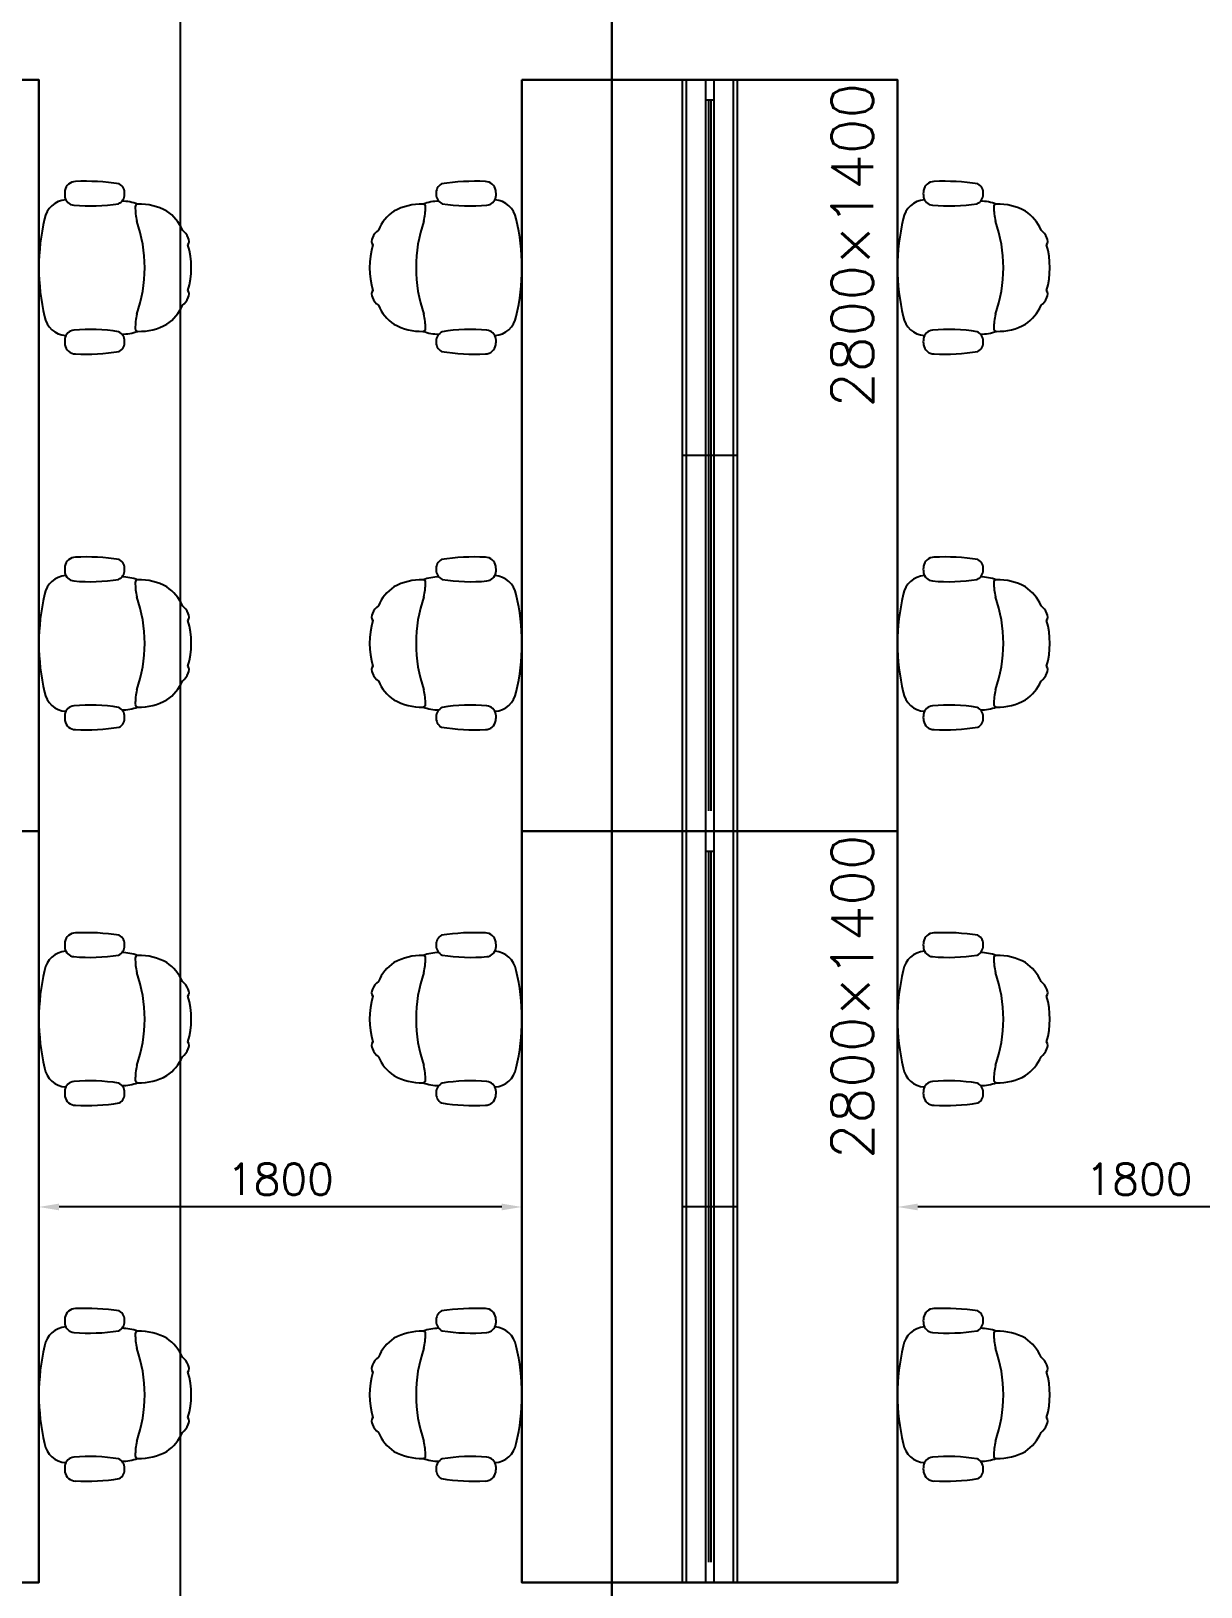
# Model space of a CAD drawing. Extents: x -120222 to -41942, y -19134 to 30932.
# Drawn here: x -93451 to -89092, y -3561 to 2236 of the extents above; entities that cross this region are included whole.
import ezdxf
from ezdxf.enums import TextEntityAlignment as Align

# ---------------------------------------------------------------- set-up
doc = ezdxf.new("R2010")
doc.units = 0
doc.header["$LTSCALE"] = 150
doc.header["$MEASUREMENT"] = 0
doc.header["$PDMODE"] = 1
doc.header["$PDSIZE"] = -2
doc.layers.get('0').update_dxf_attribs({"linetype": 'CONTINUOUS'})
doc.layers.get('DEFPOINTS').update_dxf_attribs({"linetype": 'CONTINUOUS'})
for name, color, linetype in [('_____', 7, 'CONTINUOUS'), ('________', 7, 'CONTINUOUS'), ('___B', 7, 'CONTINUOUS')]:
    doc.layers.add(name, color=color, linetype=linetype)
doc.styles.get("Standard").update_dxf_attribs({"font": 'txt', "bigfont": 'BIGFONT.SHX'})
doc.dimstyles.new('KOYATSU', dxfattribs={"dimtxt": 116.375326, "dimasz": 75.111694, "dimexe": 0, "dimexo": 225, "dimgap": 45, "dimtad": 1, "dimdec": 1, "dimdsep": 46, "dimtxsty": 'Standard', "dimcen": 0, "dimadec": 0, "dimazin": 0, "dimtfac": 1, "dimtdec": 1, "dimtix": 1, "dimtmove": 2, "dimatfit": 3, "dimfxl": 1, "dimtolj": 1, "dimarcsym": 0})

# ---------------------------------------------------------------- blocks, each defined once
blk = doc.blocks.new('____-385')
at = {"color": 1, "linetype": 'Continuous'}
for centre, radius, start, end in [((-96483.9, -7899.4), 827.5, 81.23911, 92.60871), ((-96484.1, -7119), 77.3, 170.39437, 187.74794), ((-96524, -7124.4), 37, 187.74794, 264.78722), ((-96520.9, -7112.7), 40, 91.04948, 170.39437), ((-96376.8, -7120.3), 38.7, 294.76663, 0.27969), ((-96377.4, -7115.9), 39.5, 353.93708, 60.40874), ((-96551.5, -7227.5), 86.5, 93.6495, 169.92381), ((-96467, -6499.1), 664.9, 264.78722, 279.20717), ((-96351.2, -7331.7), 185.6, 70.57227, 89.02623), ((-96288.7, -7166.7), 10, 91.05867, 181.37395), ((-95985.7, -7159.4), 313.1, 181.37395, 191.2692), ((-96284.9, -7372.8), 216.2, 61.26649, 91.05867), ((-96267.4, -7313.8), 156.5, 22.49707, 56.47116), ((-95856.5, -7394), 801, 166.89427, 193.10573), ((-96782.7, -7394), 519.7, 340.51375, 19.48625), ((-96160.6, -7305.6), 64.1, 20.84269, 53.85358), ((-96122.1, -7294.8), 24.6, 324.68231, 29.2882), ((-96390.8, -7394), 301, 343.60191, 16.39809), ((-96267.4, -7474.2), 156.5, 303.52884, 337.50293), ((-96160.6, -7482.4), 64.1, 306.14642, 339.15731), ((-96122.1, -7493.1), 24.6, 330.7118, 35.31769), ((-96551.5, -7560.5), 86.5, 190.07619, 266.3505), ((-95985.7, -7628.5), 313.1, 168.7308, 178.62605), ((-96524, -7663.6), 37, 95.21278, 172.25206), ((-96467, -8288.9), 664.9, 80.79283, 95.21278), ((-96376.8, -7667.7), 38.7, 359.72031, 65.23337), ((-96351.2, -7456.2), 185.6, 270.97377, 289.43982), ((-96288.7, -7621.3), 10, 178.62605, 268.94133), ((-96284.9, -7415.1), 216.2, 268.94133, 298.73351), ((-96484.1, -7669), 77.3, 172.25206, 189.60563), ((-96520.9, -7675.2), 40, 189.60563, 268.95052), ((-96483.9, -6888.5), 827.5, 267.39129, 278.76089), ((-96377.4, -7672), 39.5, 299.59126, 6.06292)]:
    blk.add_arc(centre, radius, start, end, dxfattribs=at)
blk = doc.blocks.new('____-386')
at = {"color": 1, "linetype": 'Continuous'}
for centre, radius, start, end in [((-96520.9, -5712.7), 40, 91.04948, 170.39437), ((-96483.9, -6499.4), 827.5, 81.23911, 92.60871), ((-96484.1, -5719), 77.3, 170.39437, 187.74794), ((-96524, -5724.4), 37, 187.74794, 264.78722), ((-96376.8, -5720.3), 38.7, 294.76663, 0.27969), ((-96377.4, -5715.9), 39.5, 353.93708, 60.40874), ((-96551.5, -5827.5), 86.5, 93.6495, 169.92381), ((-96467, -5099.1), 664.9, 264.78722, 279.20717), ((-96351.2, -5931.7), 185.6, 70.57227, 89.02623), ((-96288.7, -5766.7), 10, 91.05867, 181.37395), ((-95985.7, -5759.4), 313.1, 181.37395, 191.2692), ((-96284.9, -5972.8), 216.2, 61.26649, 91.05867), ((-96267.4, -5913.8), 156.5, 22.49707, 56.47116), ((-95856.5, -5994), 801, 166.89427, 193.10573), ((-96782.7, -5994), 519.7, 340.51375, 19.48625), ((-96160.6, -5905.6), 64.1, 20.84269, 53.85358), ((-96122.1, -5894.8), 24.6, 324.68231, 29.2882), ((-96390.8, -5994), 301, 343.60191, 16.39809), ((-96122.1, -6093.1), 24.6, 330.7118, 35.31769), ((-96267.4, -6074.2), 156.5, 303.52884, 337.50293), ((-96160.6, -6082.4), 64.1, 306.14642, 339.15731), ((-96551.5, -6160.5), 86.5, 190.07619, 266.3505), ((-95985.7, -6228.5), 313.1, 168.7308, 178.62605), ((-96484.1, -6269), 77.3, 172.25206, 189.60563), ((-96524, -6263.6), 37, 95.21278, 172.25206), ((-96467, -6888.9), 664.9, 80.79283, 95.21278), ((-96376.8, -6267.7), 38.7, 359.72031, 65.23337), ((-96351.2, -6056.2), 185.6, 270.97377, 289.43982), ((-96288.7, -6221.3), 10, 178.62605, 268.94133), ((-96284.9, -6015.1), 216.2, 268.94133, 298.73351), ((-96520.9, -6275.2), 40, 189.60563, 268.95052), ((-96483.9, -5488.5), 827.5, 267.39129, 278.76089), ((-96377.4, -6272), 39.5, 299.59126, 6.06292)]:
    blk.add_arc(centre, radius, start, end, dxfattribs=at)
blk = doc.blocks.new('____-387')
at = {"color": 1, "linetype": 'Continuous'}
for centre, radius, start, end in [((-98231.2, -6499.4), 827.5, 87.39129, 98.76089), ((-98194.2, -5712.7), 40, 9.60563, 88.95052), ((-98337.7, -5715.9), 39.5, 119.59126, 186.06292), ((-98338.3, -5720.3), 38.7, 179.72031, 245.23337), ((-98191.1, -5724.4), 37, 275.21278, 352.25206), ((-98231, -5719), 77.3, 352.25206, 9.60563), ((-98447.7, -5913.8), 156.5, 123.52884, 157.50293), ((-98430.2, -5972.8), 216.2, 88.94133, 118.73351), ((-98426.4, -5766.7), 10, 358.62605, 88.94133), ((-98363.9, -5931.7), 185.6, 90.97377, 109.42773), ((-98729.4, -5759.4), 313.1, 348.7308, 358.62605), ((-98248.1, -5099.1), 664.9, 260.79283, 275.21278), ((-98163.6, -5827.5), 86.5, 10.07619, 86.3505), ((-98554.5, -5905.6), 64.1, 126.14642, 159.15731), ((-97932.4, -5994), 519.7, 160.51375, 199.48625), ((-98858.6, -5994), 801, 346.89427, 13.10573), ((-98324.3, -5994), 301, 163.60191, 196.39809), ((-98593, -5894.8), 24.6, 150.7118, 215.31769), ((-98593, -6093.1), 24.6, 144.68231, 209.2882), ((-98554.5, -6082.4), 64.1, 200.84269, 233.85358), ((-98447.7, -6074.2), 156.5, 202.49707, 236.47116), ((-98729.4, -6228.5), 313.1, 1.37395, 11.2692), ((-98163.6, -6160.5), 86.5, 273.6495, 349.92381), ((-98430.2, -6015.1), 216.2, 241.26649, 271.05867), ((-98426.4, -6221.3), 10, 271.05867, 1.37395), ((-98363.9, -6056.2), 185.6, 250.56018, 269.02623), ((-98338.3, -6267.7), 38.7, 114.76663, 180.27969), ((-98248.1, -6888.9), 664.9, 84.78722, 99.20717), ((-98191.1, -6263.6), 37, 7.74794, 84.78722), ((-98231, -6269), 77.3, 350.39437, 7.74794), ((-98337.7, -6272), 39.5, 173.93708, 240.40874), ((-98231.2, -5488.5), 827.5, 261.23911, 272.60871), ((-98194.2, -6275.2), 40, 271.04948, 350.39437)]:
    blk.add_arc(centre, radius, start, end, dxfattribs=at)
blk = doc.blocks.new('____-388')
at = {"color": 1, "linetype": 'Continuous'}
for centre, radius, start, end in [((-98231.2, -7899.4), 827.5, 87.39129, 98.76089), ((-98337.7, -7115.9), 39.5, 119.59126, 186.06292), ((-98338.3, -7120.3), 38.7, 179.72031, 245.23337), ((-98194.2, -7112.7), 40, 9.60563, 88.95052), ((-98191.1, -7124.4), 37, 275.21278, 352.25206), ((-98231, -7119), 77.3, 352.25206, 9.60563), ((-98447.7, -7313.8), 156.5, 123.52884, 157.50293), ((-98430.2, -7372.8), 216.2, 88.94133, 118.73351), ((-98426.4, -7166.7), 10, 358.62605, 88.94133), ((-98363.9, -7331.7), 185.6, 90.97377, 109.42773), ((-98729.4, -7159.4), 313.1, 348.7308, 358.62605), ((-98248.1, -6499.1), 664.9, 260.79283, 275.21278), ((-98163.6, -7227.5), 86.5, 10.07619, 86.3505), ((-97932.4, -7394), 519.7, 160.51375, 199.48625), ((-98858.6, -7394), 801, 346.89427, 13.10573), ((-98593, -7294.8), 24.6, 150.7118, 215.31769), ((-98554.5, -7305.6), 64.1, 126.14642, 159.15731), ((-98324.3, -7394), 301, 163.60191, 196.39809), ((-98593, -7493.1), 24.6, 144.68231, 209.2882), ((-98554.5, -7482.4), 64.1, 200.84269, 233.85358), ((-98447.7, -7474.2), 156.5, 202.49707, 236.47116), ((-98729.4, -7628.5), 313.1, 1.37395, 11.2692), ((-98163.6, -7560.5), 86.5, 273.6495, 349.92381), ((-98430.2, -7415.1), 216.2, 241.26649, 271.05867), ((-98426.4, -7621.3), 10, 271.05867, 1.37395), ((-98363.9, -7456.2), 185.6, 250.56018, 269.02623), ((-98338.3, -7667.7), 38.7, 114.76663, 180.27969), ((-98248.1, -8288.9), 664.9, 84.78722, 99.20717), ((-98191.1, -7663.6), 37, 7.74794, 84.78722), ((-98337.7, -7672), 39.5, 173.93708, 240.40874), ((-98231.2, -6888.5), 827.5, 261.23911, 272.60871), ((-98194.2, -7675.2), 40, 271.04948, 350.39437), ((-98231, -7669), 77.3, 350.39437, 7.74794)]:
    blk.add_arc(centre, radius, start, end, dxfattribs=at)
blk = doc.blocks.new('____-389')
at = {"color": 1, "linetype": 'Continuous'}
for p, q in [((-96657.6, -5294), (-98057.6, -5294)), ((-98057.6, -5294), (-98057.6, -8094)), ((-98057.6, -5294), (-96657.6, -5294)), ((-98057.6, -8094), (-98057.6, -5294)), ((-97460.6, -5294), (-97460.6, -8094)), ((-97444.9, -5294), (-97444.9, -8094)), ((-97373.1, -5294), (-97373.1, -8094)), ((-97342.1, -5294), (-97342.1, -8094)), ((-97270.3, -5294), (-97270.3, -8094)), ((-97254.6, -5294), (-97254.6, -8094)), ((-96657.6, -8094), (-96657.6, -5294)), ((-96657.6, -5294), (-96657.6, -8094)), ((-97342.1, -5370), (-97373.1, -5370)), ((-97361.6, -5370), (-97361.6, -8018)), ((-97353.6, -5370), (-97353.6, -8018)), ((-97254.6, -6694), (-97460.6, -6694)), ((-98057.6, -8094), (-96657.6, -8094))]:
    blk.add_line(p, q, dxfattribs=at)
at = {"color": 1, "linetype": 'Continuous', "flags": 128}
blk.add_lwpolyline([(-98057.6, -5294), (-96657.6, -5294), (-96657.6, -8094), (-98057.6, -8094)], close=True, dxfattribs=at)
at = {"color": 1}
for name in ['____-387', '____-386', '____-388', '____-385']:
    blk.add_blockref(name, (0, 0), dxfattribs=at)
blk = doc.blocks.new('____-390')
at = {"color": 1, "linetype": 'Continuous'}
for centre, radius, start, end in [((-99683.9, -7899.4), 827.5, 81.23911, 92.60871), ((-99684.1, -7119), 77.3, 170.39437, 187.74794), ((-99724, -7124.4), 37, 187.74794, 264.78722), ((-99720.9, -7112.7), 40, 91.04948, 170.39437), ((-99576.8, -7120.3), 38.7, 294.76663, 0.27969), ((-99577.4, -7115.9), 39.5, 353.93708, 60.40874), ((-99751.5, -7227.5), 86.5, 93.6495, 169.92381), ((-99667, -6499.1), 664.9, 264.78722, 279.20717), ((-99551.2, -7331.7), 185.6, 70.57227, 89.02623), ((-99488.7, -7166.7), 10, 91.05867, 181.37395), ((-99185.7, -7159.4), 313.1, 181.37395, 191.2692), ((-99484.9, -7372.8), 216.2, 61.26649, 91.05867), ((-99467.4, -7313.8), 156.5, 22.49707, 56.47116), ((-99056.5, -7394), 801, 166.89427, 193.10573), ((-99982.7, -7394), 519.7, 340.51375, 19.48625), ((-99360.6, -7305.6), 64.1, 20.84269, 53.85358), ((-99322.1, -7294.8), 24.6, 324.68231, 29.2882), ((-99590.8, -7394), 301, 343.60191, 16.39809), ((-99467.4, -7474.2), 156.5, 303.52884, 337.50293), ((-99360.6, -7482.4), 64.1, 306.14642, 339.15731), ((-99322.1, -7493.1), 24.6, 330.7118, 35.31769), ((-99751.5, -7560.5), 86.5, 190.07619, 266.3505), ((-99185.7, -7628.5), 313.1, 168.7308, 178.62605), ((-99724, -7663.6), 37, 95.21278, 172.25206), ((-99667, -8288.9), 664.9, 80.79283, 95.21278), ((-99576.8, -7667.7), 38.7, 359.72031, 65.23337), ((-99551.2, -7456.2), 185.6, 270.97377, 289.43982), ((-99488.7, -7621.3), 10, 178.62605, 268.94133), ((-99484.9, -7415.1), 216.2, 268.94133, 298.73351), ((-99684.1, -7669), 77.3, 172.25206, 189.60563), ((-99720.9, -7675.2), 40, 189.60563, 268.95052), ((-99683.9, -6888.5), 827.5, 267.39129, 278.76089), ((-99577.4, -7672), 39.5, 299.59126, 6.06292)]:
    blk.add_arc(centre, radius, start, end, dxfattribs=at)
blk = doc.blocks.new('____-391')
at = {"color": 1, "linetype": 'Continuous'}
for centre, radius, start, end in [((-99720.9, -5712.7), 40, 91.04948, 170.39437), ((-99683.9, -6499.4), 827.5, 81.23911, 92.60871), ((-99684.1, -5719), 77.3, 170.39437, 187.74794), ((-99724, -5724.4), 37, 187.74794, 264.78722), ((-99576.8, -5720.3), 38.7, 294.76663, 0.27969), ((-99577.4, -5715.9), 39.5, 353.93708, 60.40874), ((-99751.5, -5827.5), 86.5, 93.6495, 169.92381), ((-99667, -5099.1), 664.9, 264.78722, 279.20717), ((-99551.2, -5931.7), 185.6, 70.57227, 89.02623), ((-99488.7, -5766.7), 10, 91.05867, 181.37395), ((-99185.7, -5759.4), 313.1, 181.37395, 191.2692), ((-99484.9, -5972.8), 216.2, 61.26649, 91.05867), ((-99467.4, -5913.8), 156.5, 22.49707, 56.47116), ((-99056.5, -5994), 801, 166.89427, 193.10573), ((-99982.7, -5994), 519.7, 340.51375, 19.48625), ((-99360.6, -5905.6), 64.1, 20.84269, 53.85358), ((-99322.1, -5894.8), 24.6, 324.68231, 29.2882), ((-99590.8, -5994), 301, 343.60191, 16.39809), ((-99322.1, -6093.1), 24.6, 330.7118, 35.31769), ((-99467.4, -6074.2), 156.5, 303.52884, 337.50293), ((-99360.6, -6082.4), 64.1, 306.14642, 339.15731), ((-99751.5, -6160.5), 86.5, 190.07619, 266.3505), ((-99185.7, -6228.5), 313.1, 168.7308, 178.62605), ((-99684.1, -6269), 77.3, 172.25206, 189.60563), ((-99724, -6263.6), 37, 95.21278, 172.25206), ((-99667, -6888.9), 664.9, 80.79283, 95.21278), ((-99576.8, -6267.7), 38.7, 359.72031, 65.23337), ((-99551.2, -6056.2), 185.6, 270.97377, 289.43982), ((-99488.7, -6221.3), 10, 178.62605, 268.94133), ((-99484.9, -6015.1), 216.2, 268.94133, 298.73351), ((-99720.9, -6275.2), 40, 189.60563, 268.95052), ((-99683.9, -5488.5), 827.5, 267.39129, 278.76089), ((-99577.4, -6272), 39.5, 299.59126, 6.06292)]:
    blk.add_arc(centre, radius, start, end, dxfattribs=at)
blk = doc.blocks.new('____-392')
at = {"color": 1, "linetype": 'Continuous'}
for centre, radius, start, end in [((-101431.2, -6499.4), 827.5, 87.39129, 98.76089), ((-101394.2, -5712.7), 40, 9.60563, 88.95052), ((-101537.7, -5715.9), 39.5, 119.59126, 186.06292), ((-101538.3, -5720.3), 38.7, 179.72031, 245.23337), ((-101391.1, -5724.4), 37, 275.21278, 352.25206), ((-101431, -5719), 77.3, 352.25206, 9.60563), ((-101647.7, -5913.8), 156.5, 123.52884, 157.50293), ((-101630.2, -5972.8), 216.2, 88.94133, 118.73351), ((-101626.4, -5766.7), 10, 358.62605, 88.94133), ((-101563.9, -5931.7), 185.6, 90.97377, 109.42773), ((-101929.4, -5759.4), 313.1, 348.7308, 358.62605), ((-101448.1, -5099.1), 664.9, 260.79283, 275.21278), ((-101363.6, -5827.5), 86.5, 10.07619, 86.3505), ((-101754.5, -5905.6), 64.1, 126.14642, 159.15731), ((-101132.4, -5994), 519.7, 160.51375, 199.48625), ((-102058.6, -5994), 801, 346.89427, 13.10573), ((-101524.3, -5994), 301, 163.60191, 196.39809), ((-101793, -5894.8), 24.6, 150.7118, 215.31769), ((-101793, -6093.1), 24.6, 144.68231, 209.2882), ((-101754.5, -6082.4), 64.1, 200.84269, 233.85358), ((-101647.7, -6074.2), 156.5, 202.49707, 236.47116), ((-101929.4, -6228.5), 313.1, 1.37395, 11.2692), ((-101363.6, -6160.5), 86.5, 273.6495, 349.92381), ((-101630.2, -6015.1), 216.2, 241.26649, 271.05867), ((-101626.4, -6221.3), 10, 271.05867, 1.37395), ((-101563.9, -6056.2), 185.6, 250.56018, 269.02623), ((-101538.3, -6267.7), 38.7, 114.76663, 180.27969), ((-101448.1, -6888.9), 664.9, 84.78722, 99.20717), ((-101391.1, -6263.6), 37, 7.74794, 84.78722), ((-101431, -6269), 77.3, 350.39437, 7.74794), ((-101537.7, -6272), 39.5, 173.93708, 240.40874), ((-101431.2, -5488.5), 827.5, 261.23911, 272.60871), ((-101394.2, -6275.2), 40, 271.04948, 350.39437)]:
    blk.add_arc(centre, radius, start, end, dxfattribs=at)
blk = doc.blocks.new('____-393')
at = {"color": 1, "linetype": 'Continuous'}
for centre, radius, start, end in [((-101431.2, -7899.4), 827.5, 87.39129, 98.76089), ((-101537.7, -7115.9), 39.5, 119.59126, 186.06292), ((-101538.3, -7120.3), 38.7, 179.72031, 245.23337), ((-101394.2, -7112.7), 40, 9.60563, 88.95052), ((-101391.1, -7124.4), 37, 275.21278, 352.25206), ((-101431, -7119), 77.3, 352.25206, 9.60563), ((-101647.7, -7313.8), 156.5, 123.52884, 157.50293), ((-101630.2, -7372.8), 216.2, 88.94133, 118.73351), ((-101626.4, -7166.7), 10, 358.62605, 88.94133), ((-101563.9, -7331.7), 185.6, 90.97377, 109.42773), ((-101929.4, -7159.4), 313.1, 348.7308, 358.62605), ((-101448.1, -6499.1), 664.9, 260.79283, 275.21278), ((-101363.6, -7227.5), 86.5, 10.07619, 86.3505), ((-101132.4, -7394), 519.7, 160.51375, 199.48625), ((-102058.6, -7394), 801, 346.89427, 13.10573), ((-101793, -7294.8), 24.6, 150.7118, 215.31769), ((-101754.5, -7305.6), 64.1, 126.14642, 159.15731), ((-101524.3, -7394), 301, 163.60191, 196.39809), ((-101793, -7493.1), 24.6, 144.68231, 209.2882), ((-101754.5, -7482.4), 64.1, 200.84269, 233.85358), ((-101647.7, -7474.2), 156.5, 202.49707, 236.47116), ((-101929.4, -7628.5), 313.1, 1.37395, 11.2692), ((-101363.6, -7560.5), 86.5, 273.6495, 349.92381), ((-101630.2, -7415.1), 216.2, 241.26649, 271.05867), ((-101626.4, -7621.3), 10, 271.05867, 1.37395), ((-101563.9, -7456.2), 185.6, 250.56018, 269.02623), ((-101538.3, -7667.7), 38.7, 114.76663, 180.27969), ((-101448.1, -8288.9), 664.9, 84.78722, 99.20717), ((-101391.1, -7663.6), 37, 7.74794, 84.78722), ((-101537.7, -7672), 39.5, 173.93708, 240.40874), ((-101431.2, -6888.5), 827.5, 261.23911, 272.60871), ((-101394.2, -7675.2), 40, 271.04948, 350.39437), ((-101431, -7669), 77.3, 350.39437, 7.74794)]:
    blk.add_arc(centre, radius, start, end, dxfattribs=at)
blk = doc.blocks.new('____-394')
at = {"color": 1, "linetype": 'Continuous'}
for p, q in [((-99857.6, -5294), (-101257.6, -5294)), ((-101257.6, -5294), (-101257.6, -8094)), ((-101257.6, -5294), (-99857.6, -5294)), ((-101257.6, -8094), (-101257.6, -5294)), ((-100660.6, -5294), (-100660.6, -8094)), ((-100644.9, -5294), (-100644.9, -8094)), ((-100573.1, -5294), (-100573.1, -8094)), ((-100542.1, -5294), (-100542.1, -8094)), ((-100470.3, -5294), (-100470.3, -8094)), ((-100454.6, -5294), (-100454.6, -8094)), ((-99857.6, -8094), (-99857.6, -5294)), ((-99857.6, -5294), (-99857.6, -8094)), ((-100542.1, -5370), (-100573.1, -5370)), ((-100561.6, -5370), (-100561.6, -8018)), ((-100553.6, -5370), (-100553.6, -8018)), ((-100454.6, -6694), (-100660.6, -6694)), ((-101257.6, -8094), (-99857.6, -8094))]:
    blk.add_line(p, q, dxfattribs=at)
at = {"color": 1, "linetype": 'Continuous', "flags": 128}
blk.add_lwpolyline([(-101257.6, -5294), (-99857.6, -5294), (-99857.6, -8094), (-101257.6, -8094)], close=True, dxfattribs=at)
at = {"color": 1}
for name in ['____-392', '____-391', '____-393', '____-390']:
    blk.add_blockref(name, (0, 0), dxfattribs=at)
blk = doc.blocks.new('____-395')
at = {"color": 1, "linetype": 'Continuous'}
for centre, radius, start, end in [((-96520.9, -4312.7), 40, 91.04948, 170.39437), ((-96483.9, -5099.4), 827.5, 81.23911, 92.60871), ((-96377.4, -4315.9), 39.5, 353.93708, 60.40874), ((-96551.5, -4427.5), 86.5, 93.6495, 169.92381), ((-96484.1, -4319), 77.3, 170.39437, 187.74794), ((-96524, -4324.4), 37, 187.74794, 264.78722), ((-96376.8, -4320.3), 38.7, 294.76663, 0.27969), ((-96351.2, -4531.7), 185.6, 70.57227, 89.02623), ((-96467, -3699.1), 664.9, 264.78722, 279.20717), ((-96288.7, -4366.7), 10, 91.05867, 181.37395), ((-95985.7, -4359.4), 313.1, 181.37395, 191.2692), ((-96284.9, -4572.8), 216.2, 61.26649, 91.05867), ((-96267.4, -4513.8), 156.5, 22.49707, 56.47116), ((-95856.5, -4594), 801, 166.89427, 193.10573), ((-96782.7, -4594), 519.7, 340.51375, 19.48625), ((-96160.6, -4505.6), 64.1, 20.84269, 53.85358), ((-96122.1, -4494.8), 24.6, 324.68231, 29.2882), ((-96390.8, -4594), 301, 343.60191, 16.39809), ((-96122.1, -4693.1), 24.6, 330.7118, 35.31769), ((-96267.4, -4674.2), 156.5, 303.52884, 337.50293), ((-96160.6, -4682.4), 64.1, 306.14642, 339.15731), ((-96551.5, -4760.5), 86.5, 190.07619, 266.3505), ((-95985.7, -4828.5), 313.1, 168.7308, 178.62605), ((-96284.9, -4615.1), 216.2, 268.94133, 298.73351), ((-96484.1, -4869), 77.3, 172.25206, 189.60563), ((-96524, -4863.6), 37, 95.21278, 172.25206), ((-96467, -5488.9), 664.9, 80.79283, 95.21278), ((-96376.8, -4867.7), 38.7, 359.72031, 65.23337), ((-96377.4, -4872), 39.5, 299.59126, 6.06292), ((-96351.2, -4656.2), 185.6, 270.97377, 289.43982), ((-96288.7, -4821.3), 10, 178.62605, 268.94133), ((-96520.9, -4875.2), 40, 189.60563, 268.95052), ((-96483.9, -4088.5), 827.5, 267.39129, 278.76089)]:
    blk.add_arc(centre, radius, start, end, dxfattribs=at)
blk = doc.blocks.new('____-396')
at = {"color": 1, "linetype": 'Continuous'}
for centre, radius, start, end in [((-96520.9, -2912.7), 40, 91.04948, 170.39437), ((-96483.9, -3699.4), 827.5, 81.23911, 92.60871), ((-96377.4, -2915.9), 39.5, 353.93708, 60.40874), ((-96551.5, -3027.5), 86.5, 93.6495, 169.92381), ((-96484.1, -2919), 77.3, 170.39437, 187.74794), ((-96524, -2924.4), 37, 187.74794, 264.78722), ((-96467, -2299.1), 664.9, 264.78722, 279.20717), ((-96376.8, -2920.3), 38.7, 294.76663, 0.27969), ((-96351.2, -3131.7), 185.6, 70.57227, 89.02623), ((-95856.5, -3194), 801, 166.89427, 193.10573), ((-96288.7, -2966.7), 10, 91.05867, 181.37395), ((-95985.7, -2959.4), 313.1, 181.37395, 191.2692), ((-96284.9, -3172.8), 216.2, 61.26649, 91.05867), ((-96267.4, -3113.8), 156.5, 22.49707, 56.47116), ((-96782.7, -3194), 519.7, 340.51375, 19.48625), ((-96160.6, -3105.6), 64.1, 20.84269, 53.85358), ((-96122.1, -3094.8), 24.6, 324.68231, 29.2882), ((-96390.8, -3194), 301, 343.60191, 16.39809), ((-96122.1, -3293.1), 24.6, 330.7118, 35.31769), ((-96267.4, -3274.2), 156.5, 303.52884, 337.50293), ((-96160.6, -3282.4), 64.1, 306.14642, 339.15731), ((-96551.5, -3360.5), 86.5, 190.07619, 266.3505), ((-95985.7, -3428.5), 313.1, 168.7308, 178.62605), ((-96284.9, -3215.1), 216.2, 268.94133, 298.73351), ((-96484.1, -3469), 77.3, 172.25206, 189.60563), ((-96524, -3463.6), 37, 95.21278, 172.25206), ((-96467, -4088.9), 664.9, 80.79283, 95.21278), ((-96376.8, -3467.7), 38.7, 359.72031, 65.23337), ((-96377.4, -3472), 39.5, 299.59126, 6.06292), ((-96351.2, -3256.2), 185.6, 270.97377, 289.43982), ((-96288.7, -3421.3), 10, 178.62605, 268.94133), ((-96520.9, -3475.2), 40, 189.60563, 268.95052), ((-96483.9, -2688.5), 827.5, 267.39129, 278.76089)]:
    blk.add_arc(centre, radius, start, end, dxfattribs=at)
blk = doc.blocks.new('____-397')
at = {"color": 1, "linetype": 'Continuous'}
for centre, radius, start, end in [((-98337.7, -2915.9), 39.5, 119.59126, 186.06292), ((-98231.2, -3699.4), 827.5, 87.39129, 98.76089), ((-98194.2, -2912.7), 40, 9.60563, 88.95052), ((-98363.9, -3131.7), 185.6, 90.97377, 109.42773), ((-98338.3, -2920.3), 38.7, 179.72031, 245.23337), ((-98248.1, -2299.1), 664.9, 260.79283, 275.21278), ((-98191.1, -2924.4), 37, 275.21278, 352.25206), ((-98163.6, -3027.5), 86.5, 10.07619, 86.3505), ((-98231, -2919), 77.3, 352.25206, 9.60563), ((-98447.7, -3113.8), 156.5, 123.52884, 157.50293), ((-98430.2, -3172.8), 216.2, 88.94133, 118.73351), ((-98426.4, -2966.7), 10, 358.62605, 88.94133), ((-98729.4, -2959.4), 313.1, 348.7308, 358.62605), ((-98858.6, -3194), 801, 346.89427, 13.10573), ((-98554.5, -3105.6), 64.1, 126.14642, 159.15731), ((-97932.4, -3194), 519.7, 160.51375, 199.48625), ((-98324.3, -3194), 301, 163.60191, 196.39809), ((-98593, -3094.8), 24.6, 150.7118, 215.31769), ((-98593, -3293.1), 24.6, 144.68231, 209.2882), ((-98554.5, -3282.4), 64.1, 200.84269, 233.85358), ((-98447.7, -3274.2), 156.5, 202.49707, 236.47116), ((-98430.2, -3215.1), 216.2, 241.26649, 271.05867), ((-98729.4, -3428.5), 313.1, 1.37395, 11.2692), ((-98163.6, -3360.5), 86.5, 273.6495, 349.92381), ((-98426.4, -3421.3), 10, 271.05867, 1.37395), ((-98363.9, -3256.2), 185.6, 250.56018, 269.02623), ((-98337.7, -3472), 39.5, 173.93708, 240.40874), ((-98338.3, -3467.7), 38.7, 114.76663, 180.27969), ((-98248.1, -4088.9), 664.9, 84.78722, 99.20717), ((-98191.1, -3463.6), 37, 7.74794, 84.78722), ((-98231, -3469), 77.3, 350.39437, 7.74794), ((-98231.2, -2688.5), 827.5, 261.23911, 272.60871), ((-98194.2, -3475.2), 40, 271.04948, 350.39437)]:
    blk.add_arc(centre, radius, start, end, dxfattribs=at)
blk = doc.blocks.new('____-398')
at = {"color": 1, "linetype": 'Continuous'}
for centre, radius, start, end in [((-98337.7, -4315.9), 39.5, 119.59126, 186.06292), ((-98231.2, -5099.4), 827.5, 87.39129, 98.76089), ((-98194.2, -4312.7), 40, 9.60563, 88.95052), ((-98363.9, -4531.7), 185.6, 90.97377, 109.42773), ((-98338.3, -4320.3), 38.7, 179.72031, 245.23337), ((-98191.1, -4324.4), 37, 275.21278, 352.25206), ((-98163.6, -4427.5), 86.5, 10.07619, 86.3505), ((-98231, -4319), 77.3, 352.25206, 9.60563), ((-98447.7, -4513.8), 156.5, 123.52884, 157.50293), ((-98430.2, -4572.8), 216.2, 88.94133, 118.73351), ((-98426.4, -4366.7), 10, 358.62605, 88.94133), ((-98729.4, -4359.4), 313.1, 348.7308, 358.62605), ((-98248.1, -3699.1), 664.9, 260.79283, 275.21278), ((-98554.5, -4505.6), 64.1, 126.14642, 159.15731), ((-97932.4, -4594), 519.7, 160.51375, 199.48625), ((-98858.6, -4594), 801, 346.89427, 13.10573), ((-98324.3, -4594), 301, 163.60191, 196.39809), ((-98593, -4494.8), 24.6, 150.7118, 215.31769), ((-98593, -4693.1), 24.6, 144.68231, 209.2882), ((-98554.5, -4682.4), 64.1, 200.84269, 233.85358), ((-98447.7, -4674.2), 156.5, 202.49707, 236.47116), ((-98430.2, -4615.1), 216.2, 241.26649, 271.05867), ((-98729.4, -4828.5), 313.1, 1.37395, 11.2692), ((-98163.6, -4760.5), 86.5, 273.6495, 349.92381), ((-98426.4, -4821.3), 10, 271.05867, 1.37395), ((-98363.9, -4656.2), 185.6, 250.56018, 269.02623), ((-98337.7, -4872), 39.5, 173.93708, 240.40874), ((-98338.3, -4867.7), 38.7, 114.76663, 180.27969), ((-98248.1, -5488.9), 664.9, 84.78722, 99.20717), ((-98191.1, -4863.6), 37, 7.74794, 84.78722), ((-98231, -4869), 77.3, 350.39437, 7.74794), ((-98231.2, -4088.5), 827.5, 261.23911, 272.60871), ((-98194.2, -4875.2), 40, 271.04948, 350.39437)]:
    blk.add_arc(centre, radius, start, end, dxfattribs=at)
blk = doc.blocks.new('____-399')
at = {"color": 1, "linetype": 'Continuous'}
for p, q in [((-96657.6, -2494), (-98057.6, -2494)), ((-98057.6, -2494), (-98057.6, -5294)), ((-98057.6, -2494), (-96657.6, -2494)), ((-98057.6, -5294), (-98057.6, -2494)), ((-97460.6, -2494), (-97460.6, -5294)), ((-97444.9, -2494), (-97444.9, -5294)), ((-97373.1, -2494), (-97373.1, -5294)), ((-97342.1, -2494), (-97342.1, -5294)), ((-97270.3, -2494), (-97270.3, -5294)), ((-97254.6, -2494), (-97254.6, -5294)), ((-96657.6, -5294), (-96657.6, -2494)), ((-96657.6, -2494), (-96657.6, -5294)), ((-97342.1, -2570), (-97373.1, -2570)), ((-97361.6, -2570), (-97361.6, -5218)), ((-97353.6, -2570), (-97353.6, -5218)), ((-97254.6, -3894), (-97460.6, -3894)), ((-98057.6, -5294), (-96657.6, -5294))]:
    blk.add_line(p, q, dxfattribs=at)
at = {"color": 1, "linetype": 'Continuous', "flags": 128}
blk.add_lwpolyline([(-98057.6, -2494), (-96657.6, -2494), (-96657.6, -5294), (-98057.6, -5294)], close=True, dxfattribs=at)
at = {"color": 1}
for name in ['____-397', '____-396', '____-398', '____-395']:
    blk.add_blockref(name, (0, 0), dxfattribs=at)
blk = doc.blocks.new('____-400')
at = {"color": 1, "linetype": 'Continuous'}
for centre, radius, start, end in [((-99720.9, -4312.7), 40, 91.04948, 170.39437), ((-99683.9, -5099.4), 827.5, 81.23911, 92.60871), ((-99577.4, -4315.9), 39.5, 353.93708, 60.40874), ((-99751.5, -4427.5), 86.5, 93.6495, 169.92381), ((-99684.1, -4319), 77.3, 170.39437, 187.74794), ((-99724, -4324.4), 37, 187.74794, 264.78722), ((-99576.8, -4320.3), 38.7, 294.76663, 0.27969), ((-99551.2, -4531.7), 185.6, 70.57227, 89.02623), ((-99667, -3699.1), 664.9, 264.78722, 279.20717), ((-99488.7, -4366.7), 10, 91.05867, 181.37395), ((-99185.7, -4359.4), 313.1, 181.37395, 191.2692), ((-99484.9, -4572.8), 216.2, 61.26649, 91.05867), ((-99467.4, -4513.8), 156.5, 22.49707, 56.47116), ((-99056.5, -4594), 801, 166.89427, 193.10573), ((-99982.7, -4594), 519.7, 340.51375, 19.48625), ((-99360.6, -4505.6), 64.1, 20.84269, 53.85358), ((-99322.1, -4494.8), 24.6, 324.68231, 29.2882), ((-99590.8, -4594), 301, 343.60191, 16.39809), ((-99322.1, -4693.1), 24.6, 330.7118, 35.31769), ((-99467.4, -4674.2), 156.5, 303.52884, 337.50293), ((-99360.6, -4682.4), 64.1, 306.14642, 339.15731), ((-99751.5, -4760.5), 86.5, 190.07619, 266.3505), ((-99185.7, -4828.5), 313.1, 168.7308, 178.62605), ((-99484.9, -4615.1), 216.2, 268.94133, 298.73351), ((-99684.1, -4869), 77.3, 172.25206, 189.60563), ((-99724, -4863.6), 37, 95.21278, 172.25206), ((-99667, -5488.9), 664.9, 80.79283, 95.21278), ((-99576.8, -4867.7), 38.7, 359.72031, 65.23337), ((-99577.4, -4872), 39.5, 299.59126, 6.06292), ((-99551.2, -4656.2), 185.6, 270.97377, 289.43982), ((-99488.7, -4821.3), 10, 178.62605, 268.94133), ((-99720.9, -4875.2), 40, 189.60563, 268.95052), ((-99683.9, -4088.5), 827.5, 267.39129, 278.76089)]:
    blk.add_arc(centre, radius, start, end, dxfattribs=at)
blk = doc.blocks.new('____-401')
at = {"color": 1, "linetype": 'Continuous'}
for centre, radius, start, end in [((-99720.9, -2912.7), 40, 91.04948, 170.39437), ((-99683.9, -3699.4), 827.5, 81.23911, 92.60871), ((-99577.4, -2915.9), 39.5, 353.93708, 60.40874), ((-99751.5, -3027.5), 86.5, 93.6495, 169.92381), ((-99684.1, -2919), 77.3, 170.39437, 187.74794), ((-99724, -2924.4), 37, 187.74794, 264.78722), ((-99667, -2299.1), 664.9, 264.78722, 279.20717), ((-99576.8, -2920.3), 38.7, 294.76663, 0.27969), ((-99551.2, -3131.7), 185.6, 70.57227, 89.02623), ((-99056.5, -3194), 801, 166.89427, 193.10573), ((-99488.7, -2966.7), 10, 91.05867, 181.37395), ((-99185.7, -2959.4), 313.1, 181.37395, 191.2692), ((-99484.9, -3172.8), 216.2, 61.26649, 91.05867), ((-99467.4, -3113.8), 156.5, 22.49707, 56.47116), ((-99982.7, -3194), 519.7, 340.51375, 19.48625), ((-99360.6, -3105.6), 64.1, 20.84269, 53.85358), ((-99322.1, -3094.8), 24.6, 324.68231, 29.2882), ((-99590.8, -3194), 301, 343.60191, 16.39809), ((-99322.1, -3293.1), 24.6, 330.7118, 35.31769), ((-99467.4, -3274.2), 156.5, 303.52884, 337.50293), ((-99360.6, -3282.4), 64.1, 306.14642, 339.15731), ((-99751.5, -3360.5), 86.5, 190.07619, 266.3505), ((-99185.7, -3428.5), 313.1, 168.7308, 178.62605), ((-99484.9, -3215.1), 216.2, 268.94133, 298.73351), ((-99684.1, -3469), 77.3, 172.25206, 189.60563), ((-99724, -3463.6), 37, 95.21278, 172.25206), ((-99667, -4088.9), 664.9, 80.79283, 95.21278), ((-99576.8, -3467.7), 38.7, 359.72031, 65.23337), ((-99577.4, -3472), 39.5, 299.59126, 6.06292), ((-99551.2, -3256.2), 185.6, 270.97377, 289.43982), ((-99488.7, -3421.3), 10, 178.62605, 268.94133), ((-99720.9, -3475.2), 40, 189.60563, 268.95052), ((-99683.9, -2688.5), 827.5, 267.39129, 278.76089)]:
    blk.add_arc(centre, radius, start, end, dxfattribs=at)
blk = doc.blocks.new('____-402')
at = {"color": 1, "linetype": 'Continuous'}
for centre, radius, start, end in [((-101537.7, -2915.9), 39.5, 119.59126, 186.06292), ((-101431.2, -3699.4), 827.5, 87.39129, 98.76089), ((-101394.2, -2912.7), 40, 9.60563, 88.95052), ((-101563.9, -3131.7), 185.6, 90.97377, 109.42773), ((-101538.3, -2920.3), 38.7, 179.72031, 245.23337), ((-101448.1, -2299.1), 664.9, 260.79283, 275.21278), ((-101391.1, -2924.4), 37, 275.21278, 352.25206), ((-101363.6, -3027.5), 86.5, 10.07619, 86.3505), ((-101431, -2919), 77.3, 352.25206, 9.60563), ((-101647.7, -3113.8), 156.5, 123.52884, 157.50293), ((-101630.2, -3172.8), 216.2, 88.94133, 118.73351), ((-101626.4, -2966.7), 10, 358.62605, 88.94133), ((-101929.4, -2959.4), 313.1, 348.7308, 358.62605), ((-102058.6, -3194), 801, 346.89427, 13.10573), ((-101754.5, -3105.6), 64.1, 126.14642, 159.15731), ((-101132.4, -3194), 519.7, 160.51375, 199.48625), ((-101524.3, -3194), 301, 163.60191, 196.39809), ((-101793, -3094.8), 24.6, 150.7118, 215.31769), ((-101793, -3293.1), 24.6, 144.68231, 209.2882), ((-101754.5, -3282.4), 64.1, 200.84269, 233.85358), ((-101647.7, -3274.2), 156.5, 202.49707, 236.47116), ((-101630.2, -3215.1), 216.2, 241.26649, 271.05867), ((-101929.4, -3428.5), 313.1, 1.37395, 11.2692), ((-101363.6, -3360.5), 86.5, 273.6495, 349.92381), ((-101626.4, -3421.3), 10, 271.05867, 1.37395), ((-101563.9, -3256.2), 185.6, 250.56018, 269.02623), ((-101537.7, -3472), 39.5, 173.93708, 240.40874), ((-101538.3, -3467.7), 38.7, 114.76663, 180.27969), ((-101448.1, -4088.9), 664.9, 84.78722, 99.20717), ((-101391.1, -3463.6), 37, 7.74794, 84.78722), ((-101431, -3469), 77.3, 350.39437, 7.74794), ((-101431.2, -2688.5), 827.5, 261.23911, 272.60871), ((-101394.2, -3475.2), 40, 271.04948, 350.39437)]:
    blk.add_arc(centre, radius, start, end, dxfattribs=at)
blk = doc.blocks.new('____-403')
at = {"color": 1, "linetype": 'Continuous'}
for centre, radius, start, end in [((-101537.7, -4315.9), 39.5, 119.59126, 186.06292), ((-101431.2, -5099.4), 827.5, 87.39129, 98.76089), ((-101394.2, -4312.7), 40, 9.60563, 88.95052), ((-101563.9, -4531.7), 185.6, 90.97377, 109.42773), ((-101538.3, -4320.3), 38.7, 179.72031, 245.23337), ((-101391.1, -4324.4), 37, 275.21278, 352.25206), ((-101363.6, -4427.5), 86.5, 10.07619, 86.3505), ((-101431, -4319), 77.3, 352.25206, 9.60563), ((-101647.7, -4513.8), 156.5, 123.52884, 157.50293), ((-101630.2, -4572.8), 216.2, 88.94133, 118.73351), ((-101626.4, -4366.7), 10, 358.62605, 88.94133), ((-101929.4, -4359.4), 313.1, 348.7308, 358.62605), ((-101448.1, -3699.1), 664.9, 260.79283, 275.21278), ((-101754.5, -4505.6), 64.1, 126.14642, 159.15731), ((-101132.4, -4594), 519.7, 160.51375, 199.48625), ((-102058.6, -4594), 801, 346.89427, 13.10573), ((-101524.3, -4594), 301, 163.60191, 196.39809), ((-101793, -4494.8), 24.6, 150.7118, 215.31769), ((-101793, -4693.1), 24.6, 144.68231, 209.2882), ((-101754.5, -4682.4), 64.1, 200.84269, 233.85358), ((-101647.7, -4674.2), 156.5, 202.49707, 236.47116), ((-101630.2, -4615.1), 216.2, 241.26649, 271.05867), ((-101929.4, -4828.5), 313.1, 1.37395, 11.2692), ((-101363.6, -4760.5), 86.5, 273.6495, 349.92381), ((-101626.4, -4821.3), 10, 271.05867, 1.37395), ((-101563.9, -4656.2), 185.6, 250.56018, 269.02623), ((-101537.7, -4872), 39.5, 173.93708, 240.40874), ((-101538.3, -4867.7), 38.7, 114.76663, 180.27969), ((-101448.1, -5488.9), 664.9, 84.78722, 99.20717), ((-101391.1, -4863.6), 37, 7.74794, 84.78722), ((-101431, -4869), 77.3, 350.39437, 7.74794), ((-101431.2, -4088.5), 827.5, 261.23911, 272.60871), ((-101394.2, -4875.2), 40, 271.04948, 350.39437)]:
    blk.add_arc(centre, radius, start, end, dxfattribs=at)
blk = doc.blocks.new('____-404')
at = {"color": 1, "linetype": 'Continuous'}
for p, q in [((-99857.6, -2494), (-101257.6, -2494)), ((-101257.6, -2494), (-101257.6, -5294)), ((-101257.6, -2494), (-99857.6, -2494)), ((-101257.6, -5294), (-101257.6, -2494)), ((-100660.6, -2494), (-100660.6, -5294)), ((-100644.9, -2494), (-100644.9, -5294)), ((-100573.1, -2494), (-100573.1, -5294)), ((-100542.1, -2494), (-100542.1, -5294)), ((-100470.3, -2494), (-100470.3, -5294)), ((-100454.6, -2494), (-100454.6, -5294)), ((-99857.6, -5294), (-99857.6, -2494)), ((-99857.6, -2494), (-99857.6, -5294)), ((-100542.1, -2570), (-100573.1, -2570)), ((-100561.6, -2570), (-100561.6, -5218)), ((-100553.6, -2570), (-100553.6, -5218)), ((-100454.6, -3894), (-100660.6, -3894)), ((-101257.6, -5294), (-99857.6, -5294))]:
    blk.add_line(p, q, dxfattribs=at)
at = {"color": 1, "linetype": 'Continuous', "flags": 128}
blk.add_lwpolyline([(-101257.6, -2494), (-99857.6, -2494), (-99857.6, -5294), (-101257.6, -5294)], close=True, dxfattribs=at)
at = {"color": 1}
for name in ['____-402', '____-401', '____-403', '____-400']:
    blk.add_blockref(name, (0, 0), dxfattribs=at)
blk = doc.blocks.new('____-405')
at = {"color": 1}
for name in ['____-404', '____-399', '____-394', '____-389']:
    blk.add_blockref(name, (0, 0), dxfattribs=at)
blk = doc.blocks.new('*D552')
at = {"layer": '________', "color": 0, "linetype": 'Continuous', "lineweight": -2, "transparency": 16777216}
for p, q in [((-93422.5, -3320.3), (-93422.5, -2145.3)), ((-91697.6, -2145.3), (-93347.3, -2145.3)), ((-91622.5, -3320.3), (-91622.5, -2145.3))]:
    blk.add_line(p, q, dxfattribs=at)
at = {"layer": '________', "color": 0, "linetype": 'Continuous', "transparency": 16777216}
for points in [[(-93347.3, -2132.8), (-93347.3, -2157.8), (-93422.5, -2145.3)], [(-91697.6, -2132.8), (-91697.6, -2157.8), (-91622.5, -2145.3)]]:
    blk.add_solid(points, dxfattribs=at)
at = {"layer": 'DEFPOINTS', "color": 0, "linetype": 'Continuous', "transparency": 16777216}
for p in [(-93422.5, -2145.3), (-93422.5, -3545.3), (-91622.5, -3545.3)]:
    blk.add_point(p, dxfattribs=at)
at = {"layer": '________', "color": 0, "linetype": 'Continuous', "transparency": 16777216, "insert": (-92522.5, -2042.1), "char_height": 116.38, "attachment_point": 5}
blk.add_mtext('\\A1;1800', dxfattribs=at)
blk = doc.blocks.new('*D553')
at = {"layer": '________', "color": 0, "linetype": 'Continuous', "lineweight": -2, "transparency": 16777216}
for p, q in [((-90222.5, -3320.3), (-90222.5, -2145.3)), ((-88497.6, -2145.3), (-90147.3, -2145.3)), ((-88422.5, -3320.3), (-88422.5, -2145.3))]:
    blk.add_line(p, q, dxfattribs=at)
at = {"layer": '________', "color": 0, "linetype": 'Continuous', "transparency": 16777216}
for points in [[(-90147.3, -2132.8), (-90147.3, -2157.8), (-90222.5, -2145.3)], [(-88497.6, -2132.8), (-88497.6, -2157.8), (-88422.5, -2145.3)]]:
    blk.add_solid(points, dxfattribs=at)
at = {"layer": 'DEFPOINTS', "color": 0, "linetype": 'Continuous', "transparency": 16777216}
for p in [(-90222.5, -2145.3), (-90222.5, -3545.3), (-88422.5, -3545.3)]:
    blk.add_point(p, dxfattribs=at)
at = {"layer": '________', "color": 0, "linetype": 'Continuous', "transparency": 16777216, "insert": (-89322.5, -2042.1), "char_height": 116.38, "attachment_point": 5}
blk.add_mtext('\\A1;1800', dxfattribs=at)

msp = doc.modelspace()

# ---------------------------------------------------------------- linework, layer by layer
at = {"layer": '___B', "color": 5}
for p, q in [((-92894.95331, -18224.63715), (-92894.95331, 28821.32986)), ((-91287.45335, -18224.63715), (-91287.45335, 28821.32986))]:
    msp.add_line(p, q, dxfattribs=at)
at = {"layer": '___B'}
msp.add_line((-91287.45335, 23512.21686), (-91287.45335, -18224.63715), dxfattribs=at)

# ---------------------------------------------------------------- block references
at = {"layer": '_____', "color": 0}
msp.add_blockref('____-405', (6435.10495, 4548.69799), dxfattribs=at)

# ---------------------------------------------------------------- texts
for p in [(-90468.63712, 832.87928), (-90468.63712, -1967.12072)]:
    msp.add_text('2800×1400', height=155.167101, rotation=90, dxfattribs=at).set_placement(p, align=Align.TOP_LEFT)

# ---------------------------------------------------------------- dimensions: what is measured, and where the dimension line sits
at = {"layer": '________', "color": 0, "linetype": 'Continuous'}
for base, p1, p2, picture, middle in [((-93422.45335, -2145.28316), (-91622.45335, -3545.28316), (-93422.45335, -3545.28316), '*D552', (-92522.45335, -2042.0955)), ((-90222.45335, -2145.28316), (-88422.45335, -3545.28316), (-90222.45335, -3545.28316), '*D553', (-89322.45335, -2042.0955))]:
    dim = msp.add_linear_dim(base=base, p1=p1, p2=p2, dimstyle='KOYATSU', dxfattribs=at)
    dim.commit()
    dim.dimension.update_dxf_attribs({"geometry": picture, "text_midpoint": middle})

doc.saveas('drawing.dxf')
